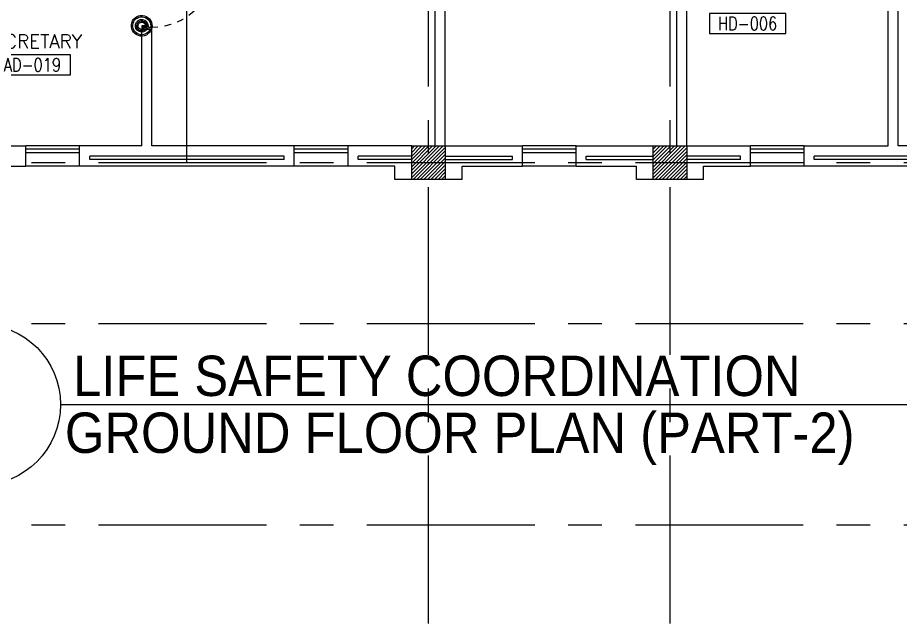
# Model space of a CAD drawing. Extents: x 417866.9 to 417960.2, y 43448 to 43538.2.
# Drawn here: x 417923.81 to 417936.97, y 43460.01 to 43469.04 of the extents above; entities that cross this region are included whole.
import ezdxf
from ezdxf.enums import TextEntityAlignment as Align

# ---------------------------------------------------------------- set-up
doc = ezdxf.new("R2010")
doc.units = 0
doc.header["$MEASUREMENT"] = 0
doc.linetypes.add('CENTERX2', pattern=[4, 2.5, -0.5, 0.5, -0.5])
doc.linetypes.add('HIDDEN', pattern=[0.375, 0.25, -0.125])
doc.layers.get('0').update_dxf_attribs({"linetype": 'CONTINUOUS'})
for name, color, linetype in [('AXES', 11, 'CENTERX2'), ('COL', 2, 'CONTINUOUS'), ('DOOR', 4, 'CONTINUOUS'), ('HAT', 8, 'CONTINUOUS'), ('INSUL', 7, 'CONTINUOUS'), ('RM-BOX', 2, 'CONTINUOUS'), ('RM-NAME', 2, 'CONTINUOUS'), ('RM-NO', 2, 'CONTINUOUS'), ('TXT', 2, 'CONTINUOUS'), ('TXT1', 2, 'CONTINUOUS'), ('WALL', 3, 'CONTINUOUS'), ('WIN', 5, 'CONTINUOUS')]:
    doc.layers.add(name, color=color, linetype=linetype)
doc.styles.add('ROMANS', font='ROMANS.shx', dxfattribs={"width": 0.6})
doc.styles.add('TTXT', font='swisse.ttf', dxfattribs={"width": 0.6})

# ---------------------------------------------------------------- blocks, each defined once
blk = doc.blocks.new('COL50')
at = {"layer": 'COL'}
blk.add_lwpolyline([(-250, 250), (-250, -250), (250, -250), (250, 250)], close=True, dxfattribs=at)
blk = doc.blocks.new('*X491')
at = {"color": 0}
for p, q in [((235129, 10693), (235597, 11161)), ((235129, 10746), (235544, 11161)), ((235129, 10799), (235491, 11161)), ((235129, 10852), (235438, 11161)), ((235129, 10905), (235385, 11161)), ((235129, 10958), (235332, 11161)), ((235129, 11011), (235278, 11161)), ((235129, 11064), (235225, 11161)), ((235129, 11117), (235172, 11161)), ((235150, 10661), (235629, 11140)), ((235203, 10661), (235629, 11087)), ((235256, 10661), (235629, 11034)), ((235309, 10661), (235629, 10981)), ((235362, 10661), (235629, 10928)), ((235415, 10661), (235629, 10875)), ((235468, 10661), (235629, 10822)), ((235521, 10661), (235629, 10769)), ((235574, 10661), (235629, 10716))]:
    blk.add_line(p, q, dxfattribs=at)
blk = doc.blocks.new('*X490')
at = {"color": 0}
for p, q in [((238729, 10687), (239203, 11161)), ((238729, 10740), (239150, 11161)), ((238729, 10793), (239097, 11161)), ((238729, 10846), (239044, 11161)), ((238729, 10899), (238991, 11161)), ((238729, 10952), (238938, 11161)), ((238729, 11005), (238885, 11161)), ((238729, 11058), (238832, 11161)), ((238729, 11111), (238779, 11161)), ((238756, 10661), (239229, 11134)), ((238809, 10661), (239229, 11081)), ((238862, 10661), (239229, 11028)), ((238915, 10661), (239229, 10974)), ((238968, 10661), (239229, 10921)), ((239021, 10661), (239229, 10868)), ((239074, 10661), (239229, 10815)), ((239127, 10661), (239229, 10762)), ((239180, 10661), (239229, 10709))]:
    blk.add_line(p, q, dxfattribs=at)
blk = doc.blocks.new('RM1')
at = {"layer": 'RM-BOX'}
blk.add_lwpolyline([(570, -200), (-570, -200), (-570, -500), (570, -500)], close=True, dxfattribs=at)
at = {"layer": 'RM-NAME', "style": 'ROMANS'}
for tag, p in [('ROOMNAME1', (0, 324)), ('ROOMNAME2', (0, 0))]:
    blk.add_attdef(tag, text='', height=200, dxfattribs=at).set_placement(p, align=Align.MIDDLE)
at = {"layer": 'RM-NO', "style": 'ROMANS', "width": 0.8}
blk.add_attdef('ROOMNO', text='', height=200, dxfattribs=at).set_placement((0, -350), align=Align.MIDDLE)
blk = doc.blocks.new('DOOR1000')
at = {"layer": 'DOOR', "color": 7, "linetype": 'ByBlock'}
for p, q in [((-150, 0), (0, 0)), ((-150, 0), (-150, -25)), ((0, -50), (-114, 0)), ((0, -50), (-40, 0)), ((0, -50), (0, 0)), ((-1100, -25), (-1100, -75)), ((-1100, -75), (-1100, -25)), ((-1050, -25), (-1100, -25)), ((-1050, -75), (-1100, -75)), ((-1070, -42), (-1070, -58)), ((-1050, -42), (-1070, -42)), ((-1050, -58), (-1070, -58)), ((-1050, -25), (-1050, -42)), ((-1050, -58), (-1050, -75)), ((-1018, -25), (-1018, -18)), ((-928, -18), (-1018, -18)), ((-1018, -75), (-1018, -82)), ((-928, -82), (-1018, -82)), ((-1005, -18), (-1005, -9)), ((-1005, -9), (-940, -9)), ((-1005, -18), (-940, -18)), ((-1005, -82), (-1005, -91)), ((-1005, -82), (-940, -82)), ((-1005, -91), (-940, -91)), ((-940, -18), (-940, -9)), ((-940, -82), (-940, -91)), ((-928, -25), (-928, -18)), ((-928, -75), (-928, -82)), ((-200, -25), (-150, -25)), ((-200, -42), (-200, -25)), ((-180, -42), (-200, -42)), ((-200, -58), (-180, -58)), ((-200, -75), (-200, -58)), ((-150, -75), (-200, -75)), ((-180, -58), (-180, -42)), ((-150, -25), (-100, -25)), ((-150, -75), (-150, -25)), ((-100, -25), (-100, -50)), ((0, -50), (-100, -37)), ((-100, -50), (0, -50)), ((-150, -975), (-100, -975)), ((-150, -1000), (-150, -975)), ((-150, -1000), (0, -1000)), ((0, -1000), (-150, -1000)), ((0, -950), (-114, -1000)), ((-100, -975), (-100, -950)), ((0, -950), (-100, -963)), ((-100, -950), (0, -950)), ((0, -950), (-40, -1000)), ((0, -950), (0, -1000))]:
    blk.add_line(p, q, dxfattribs=at)
at = {"layer": 'DOOR', "linetype": 'ByBlock'}
for p, q in [((-200, -25), (-1050, -25)), ((-200, -42), (-1050, -42)), ((-200, -58), (-1050, -58)), ((-1050, -75), (-200, -75))]:
    blk.add_line(p, q, dxfattribs=at)
at = {"layer": 'DOOR', "color": 7, "linetype": 'ByBlock'}
for centre in [(-973, 24), (-973, -124)]:
    blk.add_circle(centre, 32.4, dxfattribs=at)
for centre, radius, start, end in [((0, -50), 154, 161.1053, 166.2858), ((0, -50), 94.4, 148.0182, 180), ((0, -50), 134, 158.1598, 169.28), ((0, -50), 114, 154.0838, 167.3774), ((0, -50), 74.4, 137.7764, 180), ((0, -50), 54.4, 113.2074, 180), ((0, -50), 34.4, 90, 180), ((0, -50), 14.4, 90, 180), ((0, -950), 154, 193.7142, 198.8947), ((0, -950), 134, 190.72, 201.8402), ((0, -950), 94.4, 180, 211.9818), ((0, -950), 74.4, 180, 222.2236), ((0, -950), 54.4, 180, 246.7926), ((0, -950), 34.4, 180, 270), ((0, -950), 14.4, 180, 270)]:
    blk.add_arc(centre, radius, start, end, dxfattribs=at)
at = {"layer": 'DOOR', "linetype": 'HIDDEN', "ltscale": 0.5}
blk.add_arc((-150, -25), 950, 180, 270, dxfattribs=at)

msp = doc.modelspace()

# ---------------------------------------------------------------- linework, layer by layer
at = {"layer": 'AXES'}
for p, q in [((417929.9366, 43460.01), (417929.9366, 43537.5491)), ((417933.5366, 43460.01), (417933.5366, 43537.5491)), ((417926.3366, 43466.8743), (417926.3366, 43525.6943)), ((417959.5194, 43466.8743), (417890.8966, 43466.8743)), ((417959.5194, 43464.4743), (417881.2966, 43464.4743)), ((417959.5194, 43464.4743), (417889.6966, 43464.4743)), ((417959.5194, 43461.4743), (417887.8966, 43461.4743)), ((417959.5194, 43461.4743), (417887.8966, 43461.4743))]:
    msp.add_line(p, q, dxfattribs=at)
at = {"layer": 'INSUL'}
for p, q in [((417927.7866, 43466.9743), (417924.8866, 43466.9743)), ((417924.8866, 43466.9243), (417924.8866, 43466.9743)), ((417927.7866, 43466.9243), (417924.8866, 43466.9243)), ((417927.7866, 43466.9243), (417927.7866, 43466.9743)), ((417928.8866, 43466.9243), (417928.8866, 43466.9743)), ((417929.6866, 43466.9743), (417928.8866, 43466.9743)), ((417929.6866, 43466.9243), (417928.8866, 43466.9243)), ((417930.1866, 43466.9743), (417931.1866, 43466.9743)), ((417930.1866, 43466.9243), (417931.1866, 43466.9243)), ((417931.1866, 43466.9243), (417931.1866, 43466.9743)), ((417932.2866, 43466.9243), (417932.2866, 43466.9743)), ((417932.2866, 43466.9743), (417933.2866, 43466.9743)), ((417932.2866, 43466.9243), (417933.2866, 43466.9243)), ((417934.5866, 43466.9743), (417933.7866, 43466.9743)), ((417934.5866, 43466.9243), (417933.7866, 43466.9243)), ((417934.5866, 43466.9243), (417934.5866, 43466.9743)), ((417935.6866, 43466.9243), (417935.6866, 43466.9743)), ((417938.5866, 43466.9743), (417935.6866, 43466.9743)), ((417938.5866, 43466.9243), (417935.6866, 43466.9243))]:
    msp.add_line(p, q, dxfattribs=at)
at = {"layer": 'TXT', "color": 6}
msp.add_line((417924.4531, 43463.2707), (417937.6108, 43463.2707), dxfattribs=at)
msp.add_circle((417923.2531, 43463.2707), 1.2, dxfattribs=at)
at = {"layer": 'WALL'}
for p, q in [((417930.0366, 43467.1243), (417930.0366, 43472.5813)), ((417930.1866, 43467.1243), (417930.1866, 43471.5743)), ((417933.6366, 43467.1243), (417933.6366, 43470.7743)), ((417936.9366, 43467.1243), (417936.9366, 43470.7743)), ((417933.7866, 43467.1243), (417933.7866, 43470.6243)), ((417936.7866, 43467.1243), (417936.7866, 43470.6243)), ((417925.6616, 43467.1243), (417925.6616, 43468.8653)), ((417925.8116, 43468.8653), (417925.6616, 43468.8653)), ((417925.8116, 43467.1243), (417925.8116, 43468.8653)), ((417922.9866, 43467.1243), (417923.9366, 43467.1243)), ((417923.9366, 43466.8243), (417923.9366, 43467.1243)), ((417924.7366, 43466.8243), (417924.7366, 43467.1243)), ((417925.6616, 43467.1243), (417924.7366, 43467.1243)), ((417927.9366, 43467.1243), (417925.8116, 43467.1243)), ((417927.9366, 43466.8243), (417927.9366, 43467.1243)), ((417928.7366, 43466.8243), (417928.7366, 43467.1243)), ((417929.6866, 43467.1243), (417928.7366, 43467.1243)), ((417930.1866, 43467.1243), (417931.3366, 43467.1243)), ((417931.3366, 43466.8243), (417931.3366, 43467.1243)), ((417932.1366, 43466.8243), (417932.1366, 43467.1243)), ((417932.1366, 43467.1243), (417933.2866, 43467.1243)), ((417933.7866, 43467.1243), (417934.7366, 43467.1243)), ((417934.7366, 43466.8243), (417934.7366, 43467.1243)), ((417935.5366, 43466.8243), (417935.5366, 43467.1243)), ((417935.5366, 43467.1243), (417936.7866, 43467.1243)), ((417938.7366, 43467.1243), (417936.9366, 43467.1243)), ((417923.2366, 43466.8243), (417923.9366, 43466.8243)), ((417927.9366, 43466.8243), (417924.7366, 43466.8243)), ((417929.4366, 43466.8243), (417928.7366, 43466.8243)), ((417929.4366, 43466.6243), (417929.4366, 43466.8243)), ((417930.4366, 43466.8243), (417931.3366, 43466.8243)), ((417930.4366, 43466.6243), (417930.4366, 43466.8243)), ((417932.1366, 43466.8243), (417933.0366, 43466.8243)), ((417933.0366, 43466.6243), (417933.0366, 43466.8243)), ((417934.0366, 43466.8243), (417934.7366, 43466.8243)), ((417934.0366, 43466.6243), (417934.0366, 43466.8243)), ((417938.7366, 43466.8243), (417935.5366, 43466.8243)), ((417930.4366, 43466.6243), (417929.4366, 43466.6243)), ((417934.0366, 43466.6243), (417933.0366, 43466.6243))]:
    msp.add_line(p, q, dxfattribs=at)
at = {"layer": 'WIN'}
for p, q in [((417924.7366, 43467.1243), (417923.9366, 43467.1243)), ((417924.7366, 43467.0743), (417923.9366, 43467.0743)), ((417928.7366, 43467.1243), (417927.9366, 43467.1243)), ((417928.7366, 43467.0743), (417927.9366, 43467.0743)), ((417932.1366, 43467.1243), (417931.3366, 43467.1243)), ((417932.1366, 43467.0743), (417931.3366, 43467.0743)), ((417935.5366, 43467.1243), (417934.7366, 43467.1243)), ((417935.5366, 43467.0743), (417934.7366, 43467.0743)), ((417924.7366, 43467.0243), (417923.9366, 43467.0243)), ((417928.7366, 43467.0243), (417927.9366, 43467.0243)), ((417932.1366, 43467.0243), (417931.3366, 43467.0243)), ((417935.5366, 43467.0243), (417934.7366, 43467.0243)), ((417924.7366, 43466.8243), (417923.9366, 43466.8243)), ((417928.7366, 43466.8243), (417927.9366, 43466.8243)), ((417932.1366, 43466.8243), (417931.3366, 43466.8243)), ((417935.5366, 43466.8243), (417934.7366, 43466.8243))]:
    msp.add_line(p, q, dxfattribs=at)

# ---------------------------------------------------------------- block references
at = {"layer": 'COL', "xscale": -0.001000000047497451, "yscale": 0.0009999999892897904, "zscale": 0.001}
for p in [(417929.9366, 43466.8743), (417933.5366, 43466.8743)]:
    msp.add_blockref('COL50', p, dxfattribs=at)
at = {"layer": 'DOOR', "xscale": -0.001000000047497451, "yscale": 0.0009999999892897904, "zscale": 0.001}
msp.add_blockref('DOOR1000', (417925.6616, 43469.8653), dxfattribs=at)
at = {"layer": 'HAT', "xscale": 0.001000000047497451, "yscale": 0.0009999999892897904, "zscale": 0.001}
for p, values in [((417934.6925, 43469.2991), {'ROOMNO': 'HD-006', 'ROOMNAME2': 'OFFICE'}), ((417924.0321, 43468.6841), {'ROOMNO': 'AD-019', 'ROOMNAME2': 'SECRETARY'})]:
    msp.add_blockref('RM1', p, dxfattribs=at).add_auto_attribs(values)
for name in ['*X491', '*X490']:
    msp.add_blockref(name, (417694.5581, 43455.9633), dxfattribs=at)

# ---------------------------------------------------------------- texts
at = {"layer": 'TXT1', "color": 6, "style": 'TTXT', "width": 0.9}
for s, p in [('LIFE SAFETY COORDINATION ', (417924.6381, 43463.398)), ('GROUND FLOOR PLAN (PART-2)', (417924.5167, 43462.5497))]:
    msp.add_text(s, height=0.601773, dxfattribs=at).set_placement(p)

doc.saveas('drawing.dxf')
